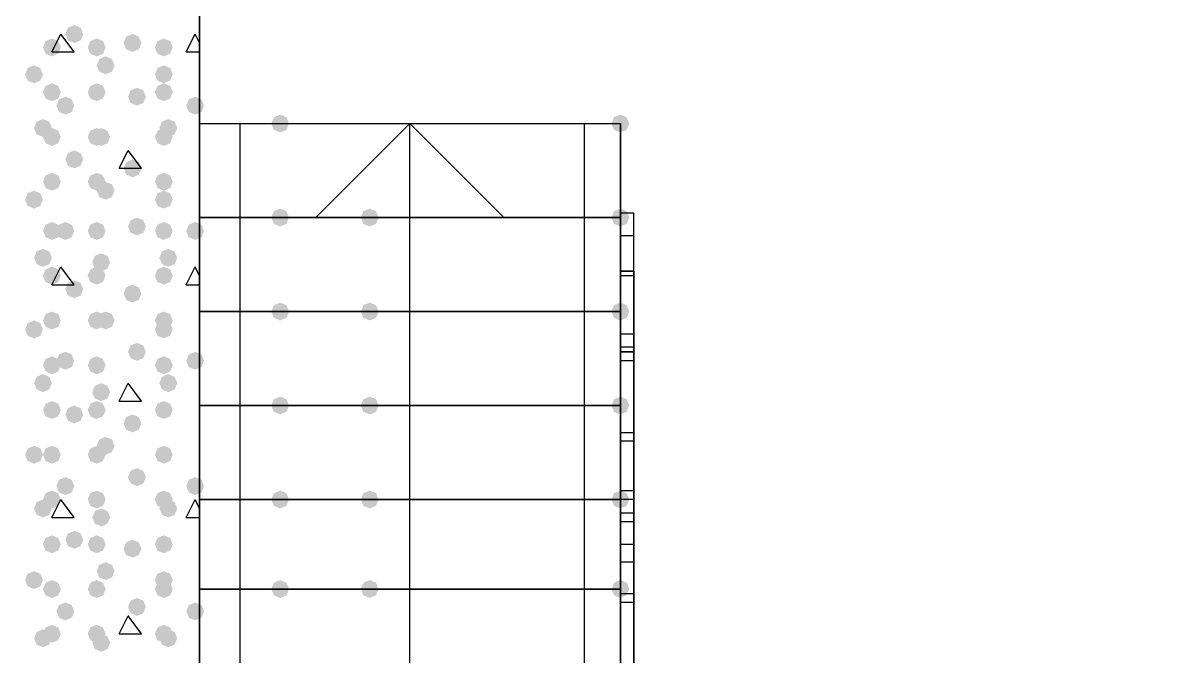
# Model space of a CAD drawing. Header units: millimetres. Extents: x 0 to 420, y 0 to 297.
# Drawn here: x 195.35 to 206.14, y 189.36 to 195.35 of the extents above; entities that cross this region are included whole.
import ezdxf

# ---------------------------------------------------------------- set-up
doc = ezdxf.new("R2010")
doc.units = ezdxf.units.MM
doc.layers.get('0').update_dxf_attribs({"linetype": 'CONTINUOUS'})

msp = doc.modelspace()

# ---------------------------------------------------------------- hatches: boundary and pattern name
at = {"true_color": 0x000008}
for points in [[(195.918667, 195.241333), (195.893796, 195.181537), (195.834, 195.156667), (195.774204, 195.181537), (195.749333, 195.241333), (195.774204, 195.301129), (195.834, 195.326), (195.893796, 195.301129)], [(195.707, 195.114333), (195.682129, 195.054537), (195.622333, 195.029667), (195.562537, 195.054537), (195.537667, 195.114333), (195.562537, 195.174129), (195.622333, 195.199), (195.682129, 195.174129)], [(196.130333, 195.114333), (196.105462, 195.054537), (196.045667, 195.029667), (195.985871, 195.054537), (195.961, 195.114333), (195.985871, 195.174129), (196.045667, 195.199), (196.105462, 195.174129)], [(196.469, 195.156667), (196.444129, 195.096871), (196.384333, 195.072), (196.324538, 195.096871), (196.299667, 195.156667), (196.324537, 195.216462), (196.384333, 195.241333), (196.444129, 195.216463)], [(196.765333, 195.114333), (196.740462, 195.054537), (196.680667, 195.029667), (196.620871, 195.054537), (196.596, 195.114333), (196.620871, 195.174129), (196.680667, 195.199), (196.740462, 195.174129)], [(196.215, 194.945), (196.190129, 194.885204), (196.130333, 194.860333), (196.070538, 194.885204), (196.045667, 194.945), (196.070537, 195.004796), (196.130333, 195.029667), (196.190129, 195.004796)], [(195.537667, 194.860333), (195.512796, 194.800537), (195.453, 194.775667), (195.393204, 194.800537), (195.368333, 194.860333), (195.393204, 194.920129), (195.453, 194.945), (195.512796, 194.920129)], [(196.765333, 194.860333), (196.740462, 194.800537), (196.680667, 194.775667), (196.620871, 194.800537), (196.596, 194.860333), (196.620871, 194.920129), (196.680667, 194.945), (196.740462, 194.920129)], [(195.707, 194.691), (195.682129, 194.631204), (195.622333, 194.606333), (195.562537, 194.631204), (195.537667, 194.691), (195.562537, 194.750796), (195.622333, 194.775667), (195.682129, 194.750796)], [(196.130333, 194.691), (196.105462, 194.631204), (196.045667, 194.606333), (195.985871, 194.631204), (195.961, 194.691), (195.985871, 194.750796), (196.045667, 194.775667), (196.105462, 194.750796)], [(196.765333, 194.691), (196.740462, 194.631204), (196.680667, 194.606333), (196.620871, 194.631204), (196.596, 194.691), (196.620871, 194.750796), (196.680667, 194.775667), (196.740462, 194.750796)], [(195.834, 194.564), (195.809129, 194.504204), (195.749333, 194.479333), (195.689538, 194.504204), (195.664667, 194.564), (195.689537, 194.623796), (195.749333, 194.648667), (195.809129, 194.623796)], [(196.511333, 194.648667), (196.486462, 194.588871), (196.426667, 194.564), (196.366871, 194.588871), (196.342, 194.648667), (196.366871, 194.708462), (196.426667, 194.733333), (196.486462, 194.708463)], [(197.061667, 194.564), (197.036796, 194.504204), (196.977, 194.479333), (196.917204, 194.504204), (196.892333, 194.564), (196.917204, 194.623796), (196.977, 194.648667), (197.036796, 194.623796)], [(195.622333, 194.352333), (195.597463, 194.292537), (195.537667, 194.267667), (195.477871, 194.292537), (195.453, 194.352333), (195.477871, 194.412129), (195.537667, 194.437), (195.597462, 194.412129)], [(196.807667, 194.352333), (196.782796, 194.292537), (196.723, 194.267667), (196.663204, 194.292537), (196.638333, 194.352333), (196.663204, 194.412129), (196.723, 194.437), (196.782796, 194.412129)], [(195.707, 194.267667), (195.682129, 194.207871), (195.622333, 194.183), (195.562537, 194.207871), (195.537667, 194.267667), (195.562537, 194.327462), (195.622333, 194.352333), (195.682129, 194.327463)], [(196.130333, 194.267667), (196.105462, 194.207871), (196.045667, 194.183), (195.985871, 194.207871), (195.961, 194.267667), (195.985871, 194.327462), (196.045667, 194.352333), (196.105462, 194.327463)], [(196.172667, 194.267667), (196.147796, 194.207871), (196.088, 194.183), (196.028204, 194.207871), (196.003333, 194.267667), (196.028204, 194.327462), (196.088, 194.352333), (196.147796, 194.327463)], [(196.765333, 194.267667), (196.740462, 194.207871), (196.680667, 194.183), (196.620871, 194.207871), (196.596, 194.267667), (196.620871, 194.327462), (196.680667, 194.352333), (196.740462, 194.327463)], [(195.918667, 194.056), (195.893796, 193.996204), (195.834, 193.971333), (195.774204, 193.996204), (195.749333, 194.056), (195.774204, 194.115796), (195.834, 194.140667), (195.893796, 194.115796)], [(196.469, 193.971333), (196.444129, 193.911537), (196.384333, 193.886667), (196.324538, 193.911537), (196.299667, 193.971333), (196.324537, 194.031129), (196.384333, 194.056), (196.444129, 194.031129)], [(195.707, 193.844333), (195.682129, 193.784538), (195.622333, 193.759667), (195.562537, 193.784538), (195.537667, 193.844333), (195.562537, 193.904129), (195.622333, 193.929), (195.682129, 193.904129)], [(196.130333, 193.844333), (196.105462, 193.784538), (196.045667, 193.759667), (195.985871, 193.784538), (195.961, 193.844333), (195.985871, 193.904129), (196.045667, 193.929), (196.105462, 193.904129)], [(196.765333, 193.844333), (196.740462, 193.784538), (196.680667, 193.759667), (196.620871, 193.784538), (196.596, 193.844333), (196.620871, 193.904129), (196.680667, 193.929), (196.740462, 193.904129)], [(196.215, 193.759667), (196.190129, 193.699871), (196.130333, 193.675), (196.070538, 193.699871), (196.045667, 193.759667), (196.070537, 193.819462), (196.130333, 193.844333), (196.190129, 193.819463)], [(195.537667, 193.675), (195.512796, 193.615204), (195.453, 193.590333), (195.393204, 193.615204), (195.368333, 193.675), (195.393204, 193.734796), (195.453, 193.759667), (195.512796, 193.734796)], [(196.765333, 193.675), (196.740462, 193.615204), (196.680667, 193.590333), (196.620871, 193.615204), (196.596, 193.675), (196.620871, 193.734796), (196.680667, 193.759667), (196.740462, 193.734796)], [(195.707, 193.378667), (195.682129, 193.318871), (195.622333, 193.294), (195.562537, 193.318871), (195.537667, 193.378667), (195.562537, 193.438462), (195.622333, 193.463333), (195.682129, 193.438463)], [(195.834, 193.378667), (195.809129, 193.318871), (195.749333, 193.294), (195.689538, 193.318871), (195.664667, 193.378667), (195.689537, 193.438462), (195.749333, 193.463333), (195.809129, 193.438463)], [(196.130333, 193.378667), (196.105462, 193.318871), (196.045667, 193.294), (195.985871, 193.318871), (195.961, 193.378667), (195.985871, 193.438462), (196.045667, 193.463333), (196.105462, 193.438463)], [(196.511333, 193.421), (196.486462, 193.361204), (196.426667, 193.336333), (196.366871, 193.361204), (196.342, 193.421), (196.366871, 193.480796), (196.426667, 193.505667), (196.486462, 193.480796)], [(196.765333, 193.378667), (196.740462, 193.318871), (196.680667, 193.294), (196.620871, 193.318871), (196.596, 193.378667), (196.620871, 193.438462), (196.680667, 193.463333), (196.740462, 193.438463)], [(197.061667, 193.378667), (197.036796, 193.318871), (196.977, 193.294), (196.917204, 193.318871), (196.892333, 193.378667), (196.917204, 193.438462), (196.977, 193.463333), (197.036796, 193.438463)], [(195.622333, 193.124667), (195.597463, 193.064871), (195.537667, 193.04), (195.477871, 193.064871), (195.453, 193.124667), (195.477871, 193.184462), (195.537667, 193.209333), (195.597462, 193.184463)], [(196.172667, 193.082333), (196.147796, 193.022537), (196.088, 192.997667), (196.028204, 193.022537), (196.003333, 193.082333), (196.028204, 193.142129), (196.088, 193.167), (196.147796, 193.142129)], [(196.807667, 193.124667), (196.782796, 193.064871), (196.723, 193.04), (196.663204, 193.064871), (196.638333, 193.124667), (196.663204, 193.184462), (196.723, 193.209333), (196.782796, 193.184463)], [(195.707, 192.955333), (195.682129, 192.895537), (195.622333, 192.870667), (195.562537, 192.895537), (195.537667, 192.955333), (195.562537, 193.015129), (195.622333, 193.04), (195.682129, 193.015129)], [(196.130333, 192.955333), (196.105462, 192.895537), (196.045667, 192.870667), (195.985871, 192.895537), (195.961, 192.955333), (195.985871, 193.015129), (196.045667, 193.04), (196.105462, 193.015129)], [(196.765333, 192.955333), (196.740462, 192.895537), (196.680667, 192.870667), (196.620871, 192.895537), (196.596, 192.955333), (196.620871, 193.015129), (196.680667, 193.04), (196.740462, 193.015129)], [(195.918667, 192.828333), (195.893796, 192.768537), (195.834, 192.743667), (195.774204, 192.768537), (195.749333, 192.828333), (195.774204, 192.888129), (195.834, 192.913), (195.893796, 192.888129)], [(196.469, 192.786), (196.444129, 192.726204), (196.384333, 192.701333), (196.324538, 192.726204), (196.299667, 192.786), (196.324537, 192.845796), (196.384333, 192.870667), (196.444129, 192.845796)], [(195.707, 192.532), (195.682129, 192.472204), (195.622333, 192.447333), (195.562537, 192.472204), (195.537667, 192.532), (195.562537, 192.591796), (195.622333, 192.616667), (195.682129, 192.591796)], [(196.130333, 192.532), (196.105462, 192.472204), (196.045667, 192.447333), (195.985871, 192.472204), (195.961, 192.532), (195.985871, 192.591796), (196.045667, 192.616667), (196.105462, 192.591796)], [(196.215, 192.532), (196.190129, 192.472204), (196.130333, 192.447333), (196.070538, 192.472204), (196.045667, 192.532), (196.070537, 192.591796), (196.130333, 192.616667), (196.190129, 192.591796)], [(196.765333, 192.532), (196.740462, 192.472204), (196.680667, 192.447333), (196.620871, 192.472204), (196.596, 192.532), (196.620871, 192.591796), (196.680667, 192.616667), (196.740462, 192.591796)], [(195.537667, 192.447333), (195.512796, 192.387537), (195.453, 192.362667), (195.393204, 192.387537), (195.368333, 192.447333), (195.393204, 192.507129), (195.453, 192.532), (195.512796, 192.507129)], [(196.765333, 192.447333), (196.740462, 192.387537), (196.680667, 192.362667), (196.620871, 192.387537), (196.596, 192.447333), (196.620871, 192.507129), (196.680667, 192.532), (196.740462, 192.507129)], [(196.511333, 192.235667), (196.486462, 192.175871), (196.426667, 192.151), (196.366871, 192.175871), (196.342, 192.235667), (196.366871, 192.295462), (196.426667, 192.320333), (196.486462, 192.295463)], [(195.707, 192.108667), (195.682129, 192.048871), (195.622333, 192.024), (195.562537, 192.048871), (195.537667, 192.108667), (195.562537, 192.168462), (195.622333, 192.193333), (195.682129, 192.168463)], [(195.834, 192.151), (195.809129, 192.091204), (195.749333, 192.066333), (195.689538, 192.091204), (195.664667, 192.151), (195.689537, 192.210796), (195.749333, 192.235667), (195.809129, 192.210796)], [(196.130333, 192.108667), (196.105462, 192.048871), (196.045667, 192.024), (195.985871, 192.048871), (195.961, 192.108667), (195.985871, 192.168462), (196.045667, 192.193333), (196.105462, 192.168463)], [(196.765333, 192.108667), (196.740462, 192.048871), (196.680667, 192.024), (196.620871, 192.048871), (196.596, 192.108667), (196.620871, 192.168462), (196.680667, 192.193333), (196.740462, 192.168463)], [(197.061667, 192.151), (197.036796, 192.091204), (196.977, 192.066333), (196.917204, 192.091204), (196.892333, 192.151), (196.917204, 192.210796), (196.977, 192.235667), (197.036796, 192.210796)], [(195.622333, 191.939333), (195.597463, 191.879537), (195.537667, 191.854667), (195.477871, 191.879537), (195.453, 191.939333), (195.477871, 191.999129), (195.537667, 192.024), (195.597462, 191.999129)], [(196.172667, 191.854667), (196.147796, 191.794871), (196.088, 191.77), (196.028204, 191.794871), (196.003333, 191.854667), (196.028204, 191.914462), (196.088, 191.939333), (196.147796, 191.914463)], [(196.807667, 191.939333), (196.782796, 191.879537), (196.723, 191.854667), (196.663204, 191.879537), (196.638333, 191.939333), (196.663204, 191.999129), (196.723, 192.024), (196.782796, 191.999129)], [(195.707, 191.685333), (195.682129, 191.625537), (195.622333, 191.600667), (195.562537, 191.625537), (195.537667, 191.685333), (195.562537, 191.745129), (195.622333, 191.77), (195.682129, 191.745129)], [(195.918667, 191.643), (195.893796, 191.583204), (195.834, 191.558333), (195.774204, 191.583204), (195.749333, 191.643), (195.774204, 191.702796), (195.834, 191.727667), (195.893796, 191.702796)], [(196.130333, 191.685333), (196.105462, 191.625537), (196.045667, 191.600667), (195.985871, 191.625537), (195.961, 191.685333), (195.985871, 191.745129), (196.045667, 191.77), (196.105462, 191.745129)], [(196.765333, 191.685333), (196.740462, 191.625537), (196.680667, 191.600667), (196.620871, 191.625537), (196.596, 191.685333), (196.620871, 191.745129), (196.680667, 191.77), (196.740462, 191.745129)], [(196.469, 191.558333), (196.444129, 191.498538), (196.384333, 191.473667), (196.324538, 191.498538), (196.299667, 191.558333), (196.324537, 191.618129), (196.384333, 191.643), (196.444129, 191.618129)], [(196.215, 191.346667), (196.190129, 191.286871), (196.130333, 191.262), (196.070538, 191.286871), (196.045667, 191.346667), (196.070537, 191.406462), (196.130333, 191.431333), (196.190129, 191.406463)], [(195.537667, 191.262), (195.512796, 191.202204), (195.453, 191.177333), (195.393204, 191.202204), (195.368333, 191.262), (195.393204, 191.321796), (195.453, 191.346667), (195.512796, 191.321796)], [(195.707, 191.262), (195.682129, 191.202204), (195.622333, 191.177333), (195.562537, 191.202204), (195.537667, 191.262), (195.562537, 191.321796), (195.622333, 191.346667), (195.682129, 191.321796)], [(196.130333, 191.262), (196.105462, 191.202204), (196.045667, 191.177333), (195.985871, 191.202204), (195.961, 191.262), (195.985871, 191.321796), (196.045667, 191.346667), (196.105462, 191.321796)], [(196.765333, 191.262), (196.740462, 191.202204), (196.680667, 191.177333), (196.620871, 191.202204), (196.596, 191.262), (196.620871, 191.321796), (196.680667, 191.346667), (196.740462, 191.321796)], [(196.765333, 191.262), (196.740462, 191.202204), (196.680667, 191.177333), (196.620871, 191.202204), (196.596, 191.262), (196.620871, 191.321796), (196.680667, 191.346667), (196.740462, 191.321796)], [(196.511333, 191.050333), (196.486462, 190.990537), (196.426667, 190.965667), (196.366871, 190.990537), (196.342, 191.050333), (196.366871, 191.110129), (196.426667, 191.135), (196.486462, 191.110129)], [(195.834, 190.965667), (195.809129, 190.905871), (195.749333, 190.881), (195.689538, 190.905871), (195.664667, 190.965667), (195.689537, 191.025462), (195.749333, 191.050333), (195.809129, 191.025463)], [(197.061667, 190.965667), (197.036796, 190.905871), (196.977, 190.881), (196.917204, 190.905871), (196.892333, 190.965667), (196.917204, 191.025462), (196.977, 191.050333), (197.036796, 191.025463)], [(195.707, 190.838667), (195.682129, 190.778871), (195.622333, 190.754), (195.562537, 190.778871), (195.537667, 190.838667), (195.562537, 190.898462), (195.622333, 190.923333), (195.682129, 190.898463)], [(196.130333, 190.838667), (196.105462, 190.778871), (196.045667, 190.754), (195.985871, 190.778871), (195.961, 190.838667), (195.985871, 190.898462), (196.045667, 190.923333), (196.105462, 190.898463)], [(196.765333, 190.838667), (196.740462, 190.778871), (196.680667, 190.754), (196.620871, 190.778871), (196.596, 190.838667), (196.620871, 190.898462), (196.680667, 190.923333), (196.740462, 190.898463)], [(195.622333, 190.754), (195.597463, 190.694204), (195.537667, 190.669333), (195.477871, 190.694204), (195.453, 190.754), (195.477871, 190.813796), (195.537667, 190.838667), (195.597462, 190.813796)], [(196.172667, 190.669333), (196.147796, 190.609537), (196.088, 190.584667), (196.028204, 190.609537), (196.003333, 190.669333), (196.028204, 190.729129), (196.088, 190.754), (196.147796, 190.729129)], [(196.807667, 190.754), (196.782796, 190.694204), (196.723, 190.669333), (196.663204, 190.694204), (196.638333, 190.754), (196.663204, 190.813796), (196.723, 190.838667), (196.782796, 190.813796)], [(195.918667, 190.457667), (195.893796, 190.397871), (195.834, 190.373), (195.774204, 190.397871), (195.749333, 190.457667), (195.774204, 190.517462), (195.834, 190.542333), (195.893796, 190.517463)], [(195.707, 190.415333), (195.682129, 190.355537), (195.622333, 190.330667), (195.562537, 190.355537), (195.537667, 190.415333), (195.562537, 190.475129), (195.622333, 190.5), (195.682129, 190.475129)], [(196.130333, 190.415333), (196.105462, 190.355537), (196.045667, 190.330667), (195.985871, 190.355537), (195.961, 190.415333), (195.985871, 190.475129), (196.045667, 190.5), (196.105462, 190.475129)], [(196.469, 190.373), (196.444129, 190.313204), (196.384333, 190.288333), (196.324538, 190.313204), (196.299667, 190.373), (196.324537, 190.432796), (196.384333, 190.457667), (196.444129, 190.432796)], [(196.765333, 190.415333), (196.740462, 190.355537), (196.680667, 190.330667), (196.620871, 190.355537), (196.596, 190.415333), (196.620871, 190.475129), (196.680667, 190.5), (196.740462, 190.475129)], [(196.215, 190.161333), (196.190129, 190.101537), (196.130333, 190.076667), (196.070538, 190.101537), (196.045667, 190.161333), (196.070537, 190.221129), (196.130333, 190.246), (196.190129, 190.221129)], [(195.537667, 190.076667), (195.512796, 190.016871), (195.453, 189.992), (195.393204, 190.016871), (195.368333, 190.076667), (195.393204, 190.136462), (195.453, 190.161333), (195.512796, 190.136463)], [(196.765333, 190.076667), (196.740462, 190.016871), (196.680667, 189.992), (196.620871, 190.016871), (196.596, 190.076667), (196.620871, 190.136462), (196.680667, 190.161333), (196.740462, 190.136463)], [(195.707, 189.992), (195.682129, 189.932204), (195.622333, 189.907333), (195.562537, 189.932204), (195.537667, 189.992), (195.562537, 190.051796), (195.622333, 190.076667), (195.682129, 190.051796)], [(196.130333, 189.992), (196.105462, 189.932204), (196.045667, 189.907333), (195.985871, 189.932204), (195.961, 189.992), (195.985871, 190.051796), (196.045667, 190.076667), (196.105462, 190.051796)], [(196.765333, 189.992), (196.740462, 189.932204), (196.680667, 189.907333), (196.620871, 189.932204), (196.596, 189.992), (196.620871, 190.051796), (196.680667, 190.076667), (196.740462, 190.051796)], [(196.511333, 189.822667), (196.486462, 189.762871), (196.426667, 189.738), (196.366871, 189.762871), (196.342, 189.822667), (196.366871, 189.882462), (196.426667, 189.907333), (196.486462, 189.882463)], [(195.834, 189.780333), (195.809129, 189.720537), (195.749333, 189.695667), (195.689538, 189.720537), (195.664667, 189.780333), (195.689537, 189.840129), (195.749333, 189.865), (195.809129, 189.840129)], [(197.061667, 189.780333), (197.036796, 189.720537), (196.977, 189.695667), (196.917204, 189.720537), (196.892333, 189.780333), (196.917204, 189.840129), (196.977, 189.865), (197.036796, 189.840129)], [(195.622333, 189.526333), (195.597463, 189.466537), (195.537667, 189.441667), (195.477871, 189.466537), (195.453, 189.526333), (195.477871, 189.586129), (195.537667, 189.611), (195.597462, 189.586129)], [(195.707, 189.568667), (195.682129, 189.508871), (195.622333, 189.484), (195.562537, 189.508871), (195.537667, 189.568667), (195.562537, 189.628462), (195.622333, 189.653333), (195.682129, 189.628463)], [(196.130333, 189.568667), (196.105462, 189.508871), (196.045667, 189.484), (195.985871, 189.508871), (195.961, 189.568667), (195.985871, 189.628462), (196.045667, 189.653333), (196.105462, 189.628463)], [(196.172667, 189.484), (196.147796, 189.424204), (196.088, 189.399333), (196.028204, 189.424204), (196.003333, 189.484), (196.028204, 189.543796), (196.088, 189.568667), (196.147796, 189.543796)], [(196.765333, 189.568667), (196.740462, 189.508871), (196.680667, 189.484), (196.620871, 189.508871), (196.596, 189.568667), (196.620871, 189.628462), (196.680667, 189.653333), (196.740462, 189.628463)], [(196.807667, 189.526333), (196.782796, 189.466537), (196.723, 189.441667), (196.663204, 189.466537), (196.638333, 189.526333), (196.663204, 189.586129), (196.723, 189.611), (196.782796, 189.586129)]]:
    msp.add_hatch(color=0, dxfattribs=at).paths.add_polyline_path(points, flags=0)
at = {"true_color": 0x0000fe}
for points in [[(197.866, 194.394667), (197.841129, 194.334871), (197.781333, 194.31), (197.721538, 194.334871), (197.696667, 194.394667), (197.721537, 194.454462), (197.781333, 194.479333), (197.841129, 194.454463)], [(201.083333, 194.394667), (201.058462, 194.334871), (200.998667, 194.31), (200.938871, 194.334871), (200.914, 194.394667), (200.938871, 194.454462), (200.998667, 194.479333), (201.058462, 194.454463)], [(201.083333, 194.394667), (201.058462, 194.334871), (200.998667, 194.31), (200.938871, 194.334871), (200.914, 194.394667), (200.938871, 194.454462), (200.998667, 194.479333), (201.058462, 194.454463)], [(197.866, 193.505667), (197.841129, 193.445871), (197.781333, 193.421), (197.721538, 193.445871), (197.696667, 193.505667), (197.721537, 193.565462), (197.781333, 193.590333), (197.841129, 193.565463)], [(198.712667, 193.505667), (198.687796, 193.445871), (198.628, 193.421), (198.568204, 193.445871), (198.543333, 193.505667), (198.568204, 193.565462), (198.628, 193.590333), (198.687796, 193.565463)], [(201.083333, 193.505667), (201.058462, 193.445871), (200.998667, 193.421), (200.938871, 193.445871), (200.914, 193.505667), (200.938871, 193.565462), (200.998667, 193.590333), (201.058462, 193.565463)], [(201.083333, 193.505667), (201.058462, 193.445871), (200.998667, 193.421), (200.938871, 193.445871), (200.914, 193.505667), (200.938871, 193.565462), (200.998667, 193.590333), (201.058462, 193.565463)], [(197.866, 192.616667), (197.841129, 192.556871), (197.781333, 192.532), (197.721538, 192.556871), (197.696667, 192.616667), (197.721537, 192.676462), (197.781333, 192.701333), (197.841129, 192.676463)], [(198.712667, 192.616667), (198.687796, 192.556871), (198.628, 192.532), (198.568204, 192.556871), (198.543333, 192.616667), (198.568204, 192.676462), (198.628, 192.701333), (198.687796, 192.676463)], [(201.083333, 192.616667), (201.058462, 192.556871), (200.998667, 192.532), (200.938871, 192.556871), (200.914, 192.616667), (200.938871, 192.676462), (200.998667, 192.701333), (201.058462, 192.676463)], [(201.083333, 192.616667), (201.058462, 192.556871), (200.998667, 192.532), (200.938871, 192.556871), (200.914, 192.616667), (200.938871, 192.676462), (200.998667, 192.701333), (201.058462, 192.676463)], [(197.866, 191.727667), (197.841129, 191.667871), (197.781333, 191.643), (197.721538, 191.667871), (197.696667, 191.727667), (197.721537, 191.787462), (197.781333, 191.812333), (197.841129, 191.787463)], [(198.712667, 191.727667), (198.687796, 191.667871), (198.628, 191.643), (198.568204, 191.667871), (198.543333, 191.727667), (198.568204, 191.787462), (198.628, 191.812333), (198.687796, 191.787463)], [(201.083333, 191.727667), (201.058462, 191.667871), (200.998667, 191.643), (200.938871, 191.667871), (200.914, 191.727667), (200.938871, 191.787462), (200.998667, 191.812333), (201.058462, 191.787463)], [(201.083333, 191.727667), (201.058462, 191.667871), (200.998667, 191.643), (200.938871, 191.667871), (200.914, 191.727667), (200.938871, 191.787462), (200.998667, 191.812333), (201.058462, 191.787463)], [(197.866, 190.838667), (197.841129, 190.778871), (197.781333, 190.754), (197.721538, 190.778871), (197.696667, 190.838667), (197.721537, 190.898462), (197.781333, 190.923333), (197.841129, 190.898463)], [(198.712667, 190.838667), (198.687796, 190.778871), (198.628, 190.754), (198.568204, 190.778871), (198.543333, 190.838667), (198.568204, 190.898462), (198.628, 190.923333), (198.687796, 190.898463)], [(201.083333, 190.838667), (201.058462, 190.778871), (200.998667, 190.754), (200.938871, 190.778871), (200.914, 190.838667), (200.938871, 190.898462), (200.998667, 190.923333), (201.058462, 190.898463)], [(201.083333, 190.838667), (201.058462, 190.778871), (200.998667, 190.754), (200.938871, 190.778871), (200.914, 190.838667), (200.938871, 190.898462), (200.998667, 190.923333), (201.058462, 190.898463)], [(197.866, 189.992), (197.841129, 189.932204), (197.781333, 189.907333), (197.721538, 189.932204), (197.696667, 189.992), (197.721537, 190.051796), (197.781333, 190.076667), (197.841129, 190.051796)], [(198.712667, 189.992), (198.687796, 189.932204), (198.628, 189.907333), (198.568204, 189.932204), (198.543333, 189.992), (198.568204, 190.051796), (198.628, 190.076667), (198.687796, 190.051796)], [(201.083333, 189.992), (201.058462, 189.932204), (200.998667, 189.907333), (200.938871, 189.932204), (200.914, 189.992), (200.938871, 190.051796), (200.998667, 190.076667), (201.058462, 190.051796)], [(201.083333, 189.992), (201.058462, 189.932204), (200.998667, 189.907333), (200.938871, 189.932204), (200.914, 189.992), (200.938871, 190.051796), (200.998667, 190.076667), (201.058462, 190.051796)]]:
    msp.add_hatch(color=0, dxfattribs=at).paths.add_polyline_path(points, flags=0)

# ---------------------------------------------------------------- linework, layer by layer
at = {"color": 0, "true_color": 0x0000fd}
msp.add_lwpolyline([(34.586333, 162.602333), (378.544667, 162.602333), (378.544667, 181.694667), (216.111667, 181.694667), (216.111667, 202.861333), (197.019333, 202.861333), (197.019333, 181.694667), (34.586333, 181.694667)], close=True, dxfattribs=at)
at = {"color": 0, "true_color": 0x000007}
for points in [[(197.019333, 183.811333), (197.019333, 202.861333)], [(199.009, 194.394667), (198.12, 193.505667)], [(199.009, 184.658), (199.009, 185.547), (199.009, 193.505667), (199.009, 194.394667), (199.898, 193.505667)], [(200.998667, 193.505667), (200.998667, 194.394667)], [(200.998667, 192.997667), (200.998667, 193.336333), (200.998667, 193.548)], [(201.125667, 193.548), (200.998667, 193.548)], [(200.998667, 193.548), (200.998667, 183.811333), (201.125667, 183.811333), (201.125667, 193.548)], [(200.998667, 192.616667), (200.998667, 193.505667)], [(201.125667, 192.997667), (201.125667, 193.336333), (201.125667, 193.548)], [(200.998667, 193.336333), (201.125667, 193.336333)], [(201.125667, 192.997667), (200.998667, 192.997667)], [(200.998667, 192.405), (200.998667, 192.997667), (201.125667, 192.997667)], [(200.998667, 192.997667), (201.125667, 192.997667)], [(201.125667, 192.955333), (200.998667, 192.955333)], [(201.125667, 192.997667), (201.125667, 192.405), (201.125667, 192.278)], [(200.998667, 191.727667), (200.998667, 192.616667)], [(200.998667, 192.278), (200.998667, 192.405), (201.125667, 192.405)], [(201.125667, 192.278), (200.998667, 192.278)], [(201.125667, 192.278), (201.125667, 192.235667), (200.998667, 192.235667), (200.998667, 192.278)], [(200.998667, 190.923333), (200.998667, 192.235667), (201.125667, 192.235667), (201.125667, 190.923333)], [(200.998667, 192.235667), (201.125667, 192.235667)], [(201.125667, 192.151), (200.998667, 192.151)], [(200.998667, 190.838667), (200.998667, 191.727667)], [(200.998667, 190.923333), (200.998667, 191.473667), (201.125667, 191.473667), (201.125667, 190.923333)], [(200.998667, 191.473667), (201.125667, 191.473667)], [(200.998667, 191.473667), (201.125667, 191.473667)], [(201.125667, 191.389), (200.998667, 191.389)], [(200.998667, 188.425667), (200.998667, 190.838667), (200.998667, 190.923333), (201.125667, 190.923333), (201.125667, 190.838667), (200.998667, 190.838667)], [(200.998667, 189.992), (200.998667, 190.838667)], [(201.125667, 190.838667), (201.125667, 190.415333), (201.125667, 190.246), (200.998667, 190.246), (200.998667, 190.415333), (201.125667, 190.415333)], [(200.998667, 190.415333), (200.998667, 190.838667)], [(201.125667, 190.838667), (201.125667, 188.425667), (201.125667, 188.256333), (200.998667, 188.256333), (200.998667, 188.425667), (201.125667, 188.425667)], [(200.998667, 187.536667), (200.998667, 190.711667), (201.125667, 190.711667), (201.125667, 187.536667)], [(200.998667, 190.711667), (201.125667, 190.711667)], [(200.998667, 190.711667), (201.125667, 190.711667)], [(201.125667, 190.627), (200.998667, 190.627)], [(200.998667, 189.103), (200.998667, 189.992)], [(200.998667, 187.536667), (200.998667, 189.949667), (201.125667, 189.949667), (201.125667, 187.536667)], [(200.998667, 189.949667), (201.125667, 189.949667)], [(200.998667, 189.949667), (201.125667, 189.949667)], [(201.125667, 189.865), (200.998667, 189.865)]]:
    msp.add_lwpolyline(points, dxfattribs=at)
at = {"color": 0, "true_color": 0x000008}
for points in [[(195.622333, 195.072), (195.707, 195.241333)], [(195.834, 195.072), (195.707, 195.241333)], [(196.892333, 195.072), (196.977, 195.241333)], [(197.019333, 195.156667), (196.977, 195.241333)], [(195.622333, 195.072), (195.834, 195.072)], [(196.892333, 195.072), (197.019333, 195.072)], [(196.257333, 193.971333), (196.342, 194.140667)], [(196.469, 193.971333), (196.342, 194.140667)], [(196.257333, 193.971333), (196.469, 193.971333)], [(195.622333, 192.870667), (195.707, 193.04)], [(195.834, 192.870667), (195.707, 193.04)], [(196.892333, 192.870667), (196.977, 193.04)], [(197.019333, 192.955333), (196.977, 193.04)], [(195.622333, 192.870667), (195.834, 192.870667)], [(196.892333, 192.870667), (197.019333, 192.870667)], [(196.257333, 191.77), (196.342, 191.939333)], [(196.469, 191.77), (196.342, 191.939333)], [(196.257333, 191.77), (196.469, 191.77)], [(195.622333, 190.669333), (195.707, 190.838667)], [(195.834, 190.669333), (195.707, 190.838667)], [(196.892333, 190.669333), (196.977, 190.838667)], [(197.019333, 190.754), (196.977, 190.838667)], [(195.622333, 190.669333), (195.834, 190.669333)], [(196.892333, 190.669333), (197.019333, 190.669333)], [(196.257333, 189.568667), (196.342, 189.738)], [(196.469, 189.568667), (196.342, 189.738)], [(196.257333, 189.568667), (196.469, 189.568667)]]:
    msp.add_lwpolyline(points, dxfattribs=at)
at = {"color": 0, "true_color": 0x000007}
for points in [[(197.019333, 184.446333), (197.019333, 184.658), (197.019333, 194.394667), (197.400333, 194.394667), (197.400333, 184.658), (197.400333, 184.446333)], [(200.998667, 193.505667), (197.019333, 193.505667), (197.019333, 194.394667), (200.998667, 194.394667)], [(200.66, 184.446333), (200.66, 184.658), (200.66, 194.394667), (200.998667, 194.394667), (200.998667, 184.658), (200.998667, 184.446333)], [(200.998667, 192.616667), (197.019333, 192.616667), (197.019333, 193.505667), (200.998667, 193.505667)], [(200.998667, 191.727667), (197.019333, 191.727667), (197.019333, 192.616667), (200.998667, 192.616667)], [(200.998667, 190.838667), (197.019333, 190.838667), (197.019333, 191.727667), (200.998667, 191.727667)], [(200.998667, 189.992), (197.019333, 189.992), (197.019333, 190.838667), (200.998667, 190.838667)], [(200.998667, 189.103), (197.019333, 189.103), (197.019333, 189.992), (200.998667, 189.992)]]:
    msp.add_lwpolyline(points, close=True, dxfattribs=at)

doc.saveas('drawing.dxf')
